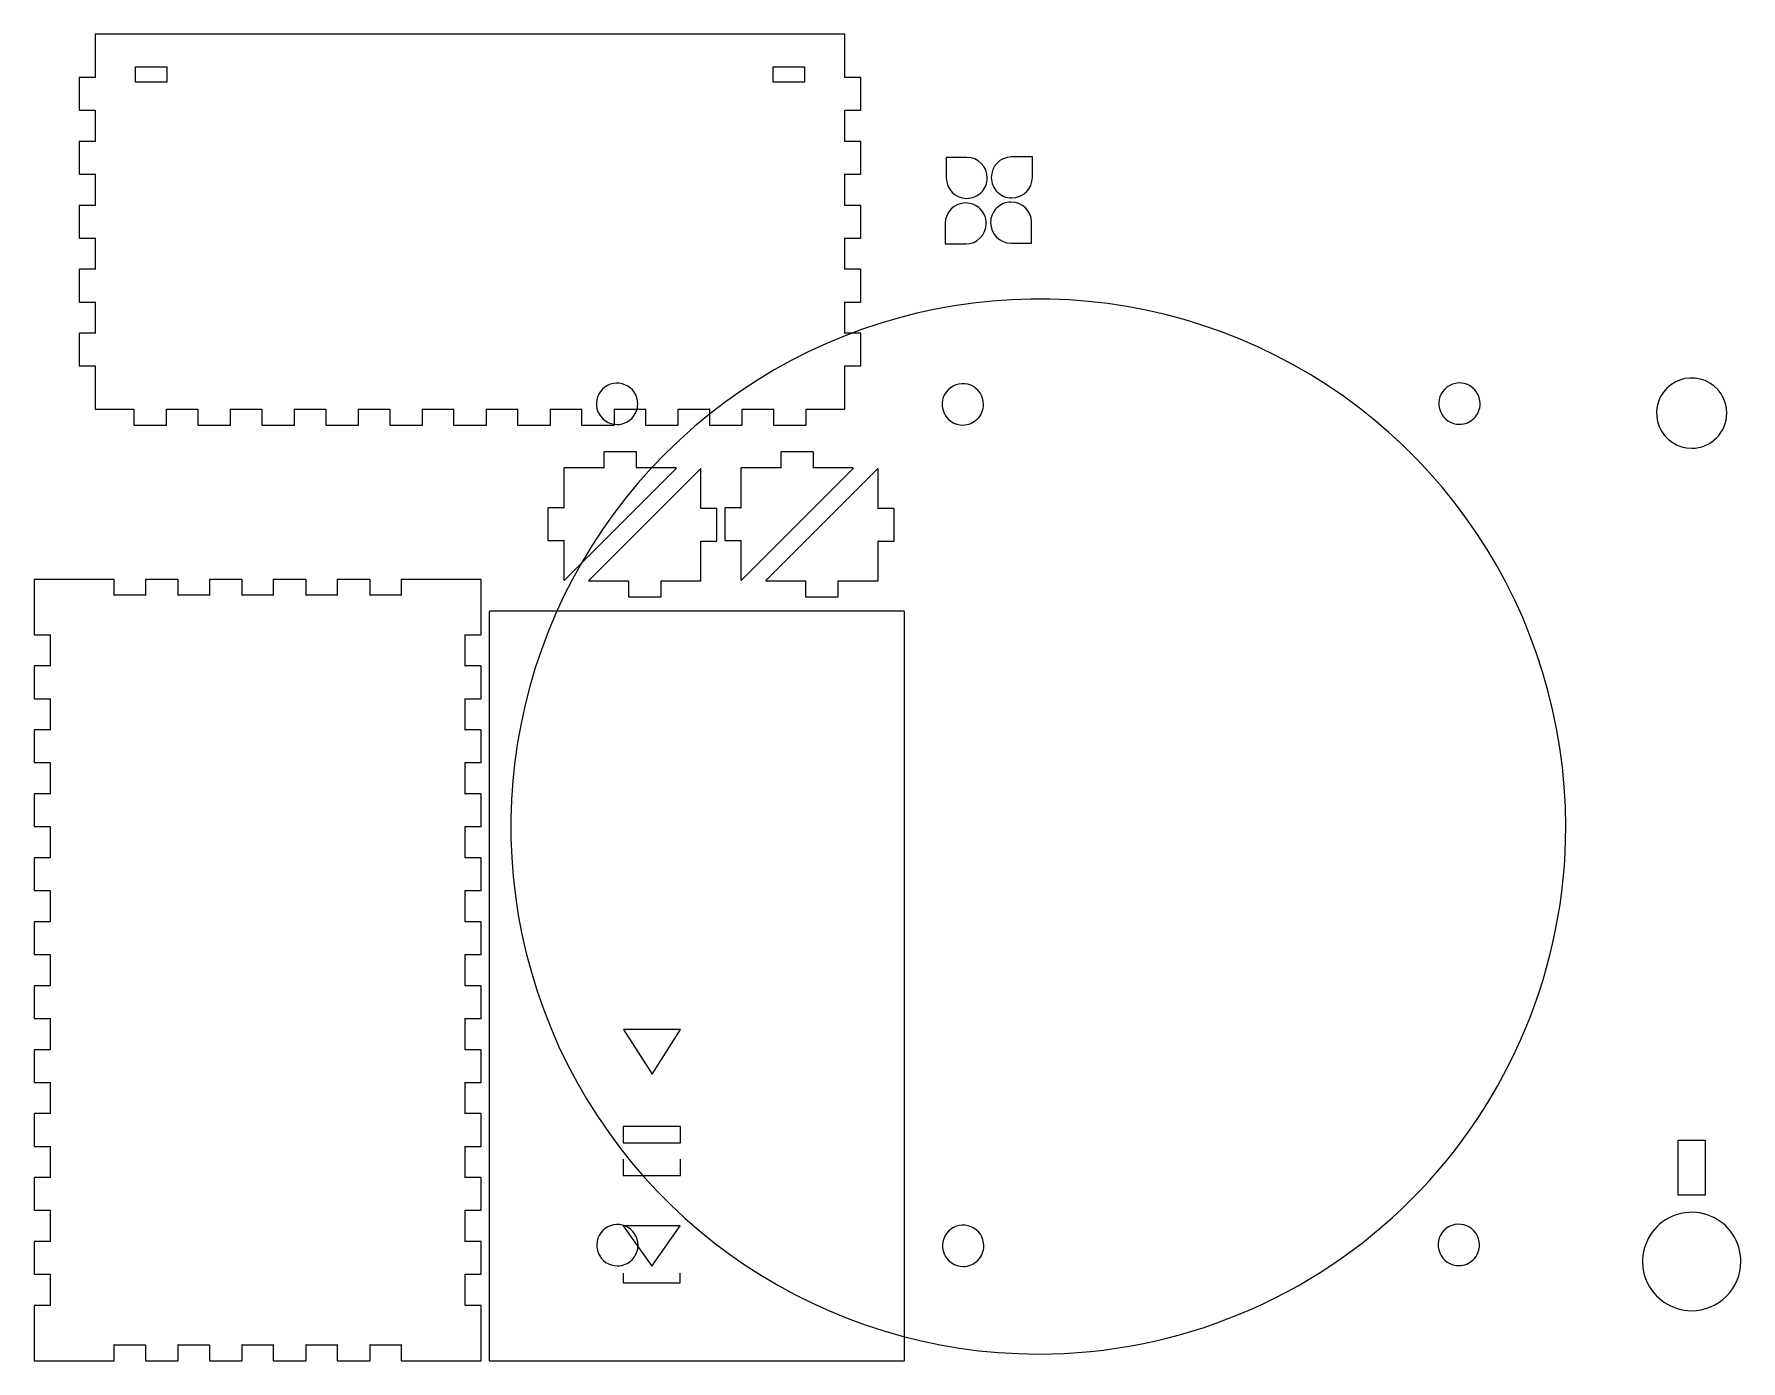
# Model space of a CAD drawing. Extents: x 2 to 1062, y -1547 to 574.
# Drawn here: x 2.1 to 460.9, y 217.5 to 574.4 of the extents above; entities that cross this region are included whole.
import ezdxf

# ---------------------------------------------------------------- set-up
doc = ezdxf.new("R2010")
doc.units = 0
doc.layers.get('0').update_dxf_attribs({"linetype": 'CONTINUOUS'})

msp = doc.modelspace()

# ---------------------------------------------------------------- linework, layer by layer
at = {"color": 1}
for points in [[(18.481012, 574.266739), (18.481012, 562.716731), (14.281009, 562.716731)], [(219.981141, 574.366739), (18.581012, 574.366739)], [(224.281144, 562.716731), (220.081141, 562.716731), (220.081141, 574.266739)], [(14.181009, 562.616731), (14.181009, 554.016726)], [(224.381144, 554.016726), (224.381144, 562.616731)], [(14.281009, 553.916726), (18.481012, 553.916726), (18.481012, 545.51672), (14.281009, 545.51672)], [(224.281144, 545.51672), (220.081141, 545.51672), (220.081141, 553.916726), (224.281144, 553.916726)], [(14.181009, 545.41672), (14.181009, 536.816715)], [(224.381144, 536.816715), (224.381144, 545.41672)], [(14.281009, 536.716714), (18.481012, 536.716714), (18.481012, 528.316709), (14.281009, 528.316709)], [(224.281144, 528.316709), (220.081141, 528.316709), (220.081141, 536.716714), (224.281144, 536.716714)], [(14.181009, 528.216709), (14.181009, 519.616704)], [(224.381144, 519.616704), (224.381144, 528.216709)], [(14.281009, 519.516703), (18.481012, 519.516703), (18.481012, 511.116698), (14.281009, 511.116698)], [(224.281144, 511.116698), (220.081141, 511.116698), (220.081141, 519.516703), (224.281144, 519.516703)], [(14.181009, 511.016698), (14.181009, 502.416692)], [(224.381144, 502.416692), (224.381144, 511.016698)], [(14.281009, 502.316692), (18.481012, 502.316692), (18.481012, 493.916687), (14.281009, 493.916687)], [(224.281144, 493.916687), (220.081141, 493.916687), (220.081141, 502.316692), (224.281144, 502.316692)], [(14.181009, 493.816687), (14.181009, 485.216681)], [(224.381144, 485.216681), (224.381144, 493.816687)], [(14.281009, 485.116681), (18.481012, 485.116681), (18.481012, 473.566674)], [(220.081141, 473.566674), (220.081141, 485.116681), (224.281144, 485.116681)], [(18.581012, 473.466674), (28.881019, 473.466674), (28.881019, 469.266671)], [(37.681024, 469.266671), (37.681024, 473.466674), (46.08103, 473.466674), (46.08103, 469.266671)], [(54.881035, 469.266671), (54.881035, 473.466674), (63.281041, 473.466674), (63.281041, 469.266671)], [(72.081046, 469.266671), (72.081046, 473.466674), (80.481052, 473.466674), (80.481052, 469.266671)], [(89.281057, 469.266671), (89.281057, 473.466674), (97.681063, 473.466674), (97.681063, 469.266671)], [(106.481068, 469.266671), (106.481068, 473.466674), (114.881074, 473.466674), (114.881074, 469.266671)], [(123.681079, 469.266671), (123.681079, 473.466674), (132.081085, 473.466674), (132.081085, 469.266671)], [(140.88109, 469.266671), (140.88109, 473.466674), (149.281096, 473.466674), (149.281096, 469.266671)], [(158.081101, 469.266671), (158.081101, 473.466674), (166.481107, 473.466674), (166.481107, 469.266671)], [(175.281113, 469.266671), (175.281113, 473.466674), (183.681118, 473.466674), (183.681118, 469.266671)], [(192.481124, 469.266671), (192.481124, 473.466674), (200.881129, 473.466674), (200.881129, 469.266671)], [(209.681135, 469.266671), (209.681135, 473.466674), (219.981141, 473.466674)], [(28.981019, 469.166671), (37.581024, 469.166671)], [(46.18103, 469.166671), (54.781035, 469.166671)], [(63.381041, 469.166671), (71.981046, 469.166671)], [(80.581052, 469.166671), (89.181057, 469.166671)], [(97.781063, 469.166671), (106.381068, 469.166671)], [(114.981074, 469.166671), (123.581079, 469.166671)], [(132.181085, 469.166671), (140.78109, 469.166671)], [(149.381096, 469.166671), (157.981101, 469.166671)], [(166.581107, 469.166671), (175.181112, 469.166671)], [(183.781118, 469.166671), (192.381123, 469.166671)], [(200.981129, 469.166671), (209.581135, 469.166671)], [(155.22653, 461.884666), (155.22653, 457.684664), (144.626523, 457.684664)], [(163.926535, 461.984667), (155.32653, 461.984667)], [(174.626542, 457.684664), (164.026535, 457.684664), (164.026535, 461.884666)], [(202.82356, 461.884666), (202.82356, 457.684664), (192.223553, 457.684664)], [(211.523566, 461.984667), (202.92356, 461.984667)], [(222.223573, 457.684664), (211.623566, 457.684664), (211.623566, 461.884666)], [(144.526523, 457.584664), (144.526523, 446.984657), (140.32652, 446.984657)], [(144.697523, 427.513644), (174.697542, 457.513664)], [(181.202546, 457.455664), (151.202527, 427.455644)], [(185.573549, 446.784657), (181.373546, 446.784657), (181.373546, 457.384664)], [(192.123553, 457.584664), (192.123553, 446.984657), (187.923551, 446.984657)], [(192.294553, 427.513644), (222.294573, 457.513664)], [(228.799577, 457.455664), (198.799558, 427.455644)], [(233.17058, 446.784657), (228.970577, 446.784657), (228.970577, 457.384664)], [(140.22652, 446.884657), (140.22652, 438.284651)], [(185.673549, 438.084651), (185.673549, 446.684657)], [(187.823551, 446.884657), (187.823551, 438.284651)], [(233.27058, 438.084651), (233.27058, 446.684657)], [(140.32652, 438.184651), (144.526523, 438.184651), (144.526523, 427.584644)], [(181.373546, 427.384644), (181.373546, 437.984651), (185.573549, 437.984651)], [(187.923551, 438.184651), (192.123553, 438.184651), (192.123553, 427.584644)], [(228.970577, 427.384644), (228.970577, 437.984651), (233.17058, 437.984651)], [(2.100001, 427.627644), (2.100001, 423.327642), (2.100001, 412.927635)], [(23.500015, 427.727645), (6.500004, 427.727645), (2.200001, 427.727645)], [(32.000021, 427.627644), (32.000021, 423.427642), (23.600015, 423.427642), (23.600015, 427.627644)], [(40.700026, 427.727645), (32.100021, 427.727645)], [(49.200032, 427.627644), (49.200032, 423.427642), (40.800026, 423.427642), (40.800026, 427.627644)], [(57.900037, 427.727645), (49.300032, 427.727645)], [(66.400043, 427.627644), (66.400043, 423.427642), (58.000037, 423.427642), (58.000037, 427.627644)], [(75.100048, 427.727645), (66.500043, 427.727645)], [(83.600054, 427.627644), (83.600054, 423.427642), (75.200048, 423.427642), (75.200048, 427.627644)], [(92.300059, 427.727645), (83.700054, 427.727645)], [(100.800065, 427.627644), (100.800065, 423.427642), (92.400059, 423.427642), (92.400059, 427.627644)], [(122.200078, 427.727645), (117.900076, 427.727645), (100.900065, 427.727645)], [(122.300078, 412.927635), (122.300078, 423.327642), (122.300078, 427.627644)], [(151.273527, 427.284644), (161.873534, 427.284644), (161.873534, 423.084642)], [(170.67354, 423.084642), (170.67354, 427.284644), (181.273546, 427.284644)], [(198.870558, 427.284644), (209.470564, 427.284644), (209.470564, 423.084642)], [(218.27057, 423.084642), (218.27057, 427.284644), (228.870577, 427.284644)], [(161.973534, 422.984641), (170.573539, 422.984641)], [(209.570565, 422.984641), (218.17057, 422.984641)], [(124.45008, 419.027639), (124.45008, 217.62751)], [(235.950151, 419.127639), (124.55008, 419.127639)], [(236.050152, 217.62751), (236.050152, 419.027639)], [(2.200001, 412.827635), (6.400004, 412.827635), (6.400004, 404.42763), (2.200001, 404.42763)], [(122.200078, 404.42763), (118.000076, 404.42763), (118.000076, 412.827635), (122.200078, 412.827635)], [(2.100001, 404.32763), (2.100001, 395.727624)], [(122.300078, 395.727624), (122.300078, 404.32763)], [(2.200001, 395.627624), (6.400004, 395.627624), (6.400004, 387.227619), (2.200001, 387.227619)], [(122.200078, 387.227619), (118.000076, 387.227619), (118.000076, 395.627624), (122.200078, 395.627624)], [(2.100001, 387.127618), (2.100001, 378.527613)], [(122.300078, 378.527613), (122.300078, 387.127618)], [(2.200001, 378.427613), (6.400004, 378.427613), (6.400004, 370.027607), (2.200001, 370.027607)], [(122.200078, 370.027607), (118.000076, 370.027607), (118.000076, 378.427613), (122.200078, 378.427613)], [(2.100001, 369.927607), (2.100001, 361.327602)], [(122.300078, 361.327602), (122.300078, 369.927607)], [(2.200001, 361.227602), (6.400004, 361.227602), (6.400004, 352.827596), (2.200001, 352.827596)], [(122.200078, 352.827596), (118.000076, 352.827596), (118.000076, 361.227602), (122.200078, 361.227602)], [(2.100001, 352.727596), (2.100001, 344.127591)], [(122.300078, 344.127591), (122.300078, 352.727596)], [(2.200001, 344.027591), (6.400004, 344.027591), (6.400004, 335.627585), (2.200001, 335.627585)], [(122.200078, 335.627585), (118.000076, 335.627585), (118.000076, 344.027591), (122.200078, 344.027591)], [(2.100001, 335.527585), (2.100001, 326.92758)], [(122.300078, 326.92758), (122.300078, 335.527585)], [(2.200001, 326.82758), (6.400004, 326.82758), (6.400004, 318.427574), (2.200001, 318.427574)], [(122.200078, 318.427574), (118.000076, 318.427574), (118.000076, 326.82758), (122.200078, 326.82758)], [(2.100001, 318.327574), (2.100001, 309.727569)], [(122.300078, 309.727569), (122.300078, 318.327574)], [(2.200001, 309.627569), (6.400004, 309.627569), (6.400004, 301.227563), (2.200001, 301.227563)], [(122.200078, 301.227563), (118.000076, 301.227563), (118.000076, 309.627569), (122.200078, 309.627569)], [(2.100001, 301.127563), (2.100001, 292.527558)], [(122.300078, 292.527558), (122.300078, 301.127563)], [(2.200001, 292.427558), (6.400004, 292.427558), (6.400004, 284.027552), (2.200001, 284.027552)], [(122.200078, 284.027552), (118.000076, 284.027552), (118.000076, 292.427558), (122.200078, 292.427558)], [(2.100001, 283.927552), (2.100001, 275.327547)], [(122.300078, 275.327547), (122.300078, 283.927552)], [(2.200001, 275.227547), (6.400004, 275.227547), (6.400004, 266.827541), (2.200001, 266.827541)], [(122.200078, 266.827541), (118.000076, 266.827541), (118.000076, 275.227547), (122.200078, 275.227547)], [(2.100001, 266.727541), (2.100001, 258.127536)], [(122.300078, 258.127536), (122.300078, 266.727541)], [(2.200001, 258.027536), (6.400004, 258.027536), (6.400004, 249.62753), (2.200001, 249.62753)], [(122.200078, 249.62753), (118.000076, 249.62753), (118.000076, 258.027536), (122.200078, 258.027536)], [(2.100001, 249.52753), (2.100001, 240.927525)], [(122.300078, 240.927525), (122.300078, 249.52753)], [(2.200001, 240.827525), (6.400004, 240.827525), (6.400004, 232.427519), (2.200001, 232.427519)], [(122.200078, 232.427519), (118.000076, 232.427519), (118.000076, 240.827525), (122.200078, 240.827525)], [(2.100001, 232.327519), (2.100001, 221.927512), (2.100001, 217.62751)], [(122.300078, 217.62751), (122.300078, 221.927512), (122.300078, 232.327519)], [(23.600015, 217.62751), (23.600015, 221.827512), (32.000021, 221.827512), (32.000021, 217.62751)], [(40.800026, 217.62751), (40.800026, 221.827512), (49.200032, 221.827512), (49.200032, 217.62751)], [(58.000037, 217.62751), (58.000037, 221.827512), (66.400043, 221.827512), (66.400043, 217.62751)], [(75.200048, 217.62751), (75.200048, 221.827512), (83.600054, 221.827512), (83.600054, 217.62751)], [(92.400059, 217.62751), (92.400059, 221.827512), (100.800065, 221.827512), (100.800065, 217.62751)], [(2.200001, 217.52751), (6.500004, 217.52751)], [(6.500004, 217.52751), (23.500015, 217.52751)], [(32.100021, 217.52751), (40.700026, 217.52751)], [(49.300032, 217.52751), (57.900037, 217.52751)], [(66.500043, 217.52751), (75.100048, 217.52751)], [(83.700054, 217.52751), (92.300059, 217.52751)], [(100.900065, 217.52751), (117.900076, 217.52751), (122.200078, 217.52751)], [(124.55008, 217.52751), (235.950151, 217.52751)]]:
    msp.add_lwpolyline(points, dxfattribs=at)
for points in [[(33.581022, 561.46645), (29.381019, 561.46645), (29.381019, 565.566453), (37.781024, 565.566453), (37.781024, 561.46645)], [(204.981132, 565.566453), (209.181134, 565.566453), (209.181134, 561.46645), (200.781129, 561.46645), (200.781129, 565.566453)], [(164.367467, 474.945861)], [(257.316826, 474.79419)], [(390.828868, 474.987047)], [(457.147303, 472.432063)], [(174.626542, 457.684664)], [(222.223573, 457.684664)], [(151.273527, 427.284644)], [(198.870558, 427.284644)], [(413.861857, 361.236885)], [(444.079574, 276.868233), (451.328765, 276.868233), (451.328765, 262.058563), (444.079574, 262.058563)], [(164.46121, 248.633203)], [(257.41057, 248.481532)], [(390.657618, 248.718239)], [(460.924914, 244.260788)]]:
    msp.add_lwpolyline(points, close=True, dxfattribs=at)
at = {"color": 5}
for points in [[(247.312488, 541.221649), (247.312051, 535.7048)], [(252.829362, 541.222118), (247.312488, 541.221649)], [(270.454295, 535.837427), (270.453848, 541.344182), (264.958598, 541.34374)], [(264.93721, 530.320214), (264.93721, 530.32034)], [(247.027044, 523.444579), (247.027754, 517.927736)], [(259.230085, 523.680732), (259.230458, 523.680732)], [(264.747779, 518.163645), (270.254529, 518.164114), (270.254092, 523.659369)], [(247.027754, 517.927736), (252.544365, 517.92726)]]:
    msp.add_lwpolyline(points, dxfattribs=at)
at = {"color": 7}
for points in [[(175.896903, 306.653787), (160.551053, 306.653787), (168.223988, 294.596359)], [(160.488753, 280.57344), (160.488753, 276.171057), (175.896903, 276.171057), (175.896903, 280.57344)], [(160.483593, 253.836313), (168.124108, 243.012256), (175.764603, 253.836313)]]:
    msp.add_lwpolyline(points, close=True, dxfattribs=at)
for points in [[(160.488753, 271.768754), (160.488753, 267.366432), (175.896903, 267.366432), (175.896903, 271.768754)], [(160.483593, 241.102165), (160.483593, 238.555303), (175.764603, 238.555303), (175.764603, 241.102165)]]:
    msp.add_lwpolyline(points, dxfattribs=at)
at = {"color": 1}
for points in [[(18.581012, 574.366739), (18.526012, 574.366739), (18.481012, 574.321739), (18.481012, 574.266739)], [(220.081141, 574.266739), (220.081141, 574.321739), (220.036141, 574.366739), (219.981141, 574.366739)], [(29.381019, 565.566453), (29.381019, 565.666453), (29.281019, 565.566453), (29.381019, 565.566453)], [(37.781024, 565.566453), (37.881024, 565.566453), (37.781024, 565.666453), (37.781024, 565.566453)], [(200.781129, 565.566453), (200.781129, 565.666453), (200.681129, 565.566453), (200.781129, 565.566453)], [(209.181134, 565.566453), (209.281134, 565.566453), (209.181134, 565.666453), (209.181134, 565.566453)], [(14.281009, 562.716731), (14.226009, 562.716731), (14.181009, 562.671731), (14.181009, 562.616731)], [(18.481012, 562.716731), (18.481012, 562.616731), (18.581012, 562.716731), (18.481012, 562.716731)], [(29.381019, 561.46645), (29.281019, 561.46645), (29.381019, 561.36645), (29.381019, 561.46645)], [(37.781024, 561.46645), (37.781024, 561.36645), (37.881024, 561.46645), (37.781024, 561.46645)], [(200.781129, 561.46645), (200.681129, 561.46645), (200.781129, 561.36645), (200.781129, 561.46645)], [(209.181134, 561.46645), (209.181134, 561.36645), (209.281134, 561.46645), (209.181134, 561.46645)], [(220.081141, 562.716731), (219.981141, 562.716731), (220.081141, 562.616731), (220.081141, 562.716731)], [(224.381144, 562.616731), (224.381144, 562.671731), (224.336144, 562.716731), (224.281144, 562.716731)], [(14.181009, 554.016726), (14.181009, 553.961726), (14.226009, 553.916726), (14.281009, 553.916726)], [(18.481012, 553.916726), (18.581012, 553.916726), (18.481012, 554.016726), (18.481012, 553.916726)], [(220.081141, 553.916726), (220.081141, 554.016726), (219.981141, 553.916726), (220.081141, 553.916726)], [(224.281144, 553.916726), (224.336144, 553.916726), (224.381144, 553.961726), (224.381144, 554.016726)], [(14.281009, 545.51672), (14.226009, 545.51672), (14.181009, 545.47172), (14.181009, 545.41672)], [(18.481012, 545.51672), (18.481012, 545.41672), (18.581012, 545.51672), (18.481012, 545.51672)], [(220.081141, 545.51672), (219.981141, 545.51672), (220.081141, 545.41672), (220.081141, 545.51672)], [(224.381144, 545.41672), (224.381144, 545.47172), (224.336144, 545.51672), (224.281144, 545.51672)], [(14.181009, 536.816715), (14.181009, 536.761715), (14.226009, 536.716714), (14.281009, 536.716714)], [(18.481012, 536.716714), (18.581012, 536.716714), (18.481012, 536.816715), (18.481012, 536.716714)], [(220.081141, 536.716714), (220.081141, 536.816715), (219.981141, 536.716714), (220.081141, 536.716714)], [(224.281144, 536.716714), (224.336144, 536.716714), (224.381144, 536.761715), (224.381144, 536.816715)], [(14.281009, 528.316709), (14.226009, 528.316709), (14.181009, 528.271709), (14.181009, 528.216709)], [(18.481012, 528.316709), (18.481012, 528.216709), (18.581012, 528.316709), (18.481012, 528.316709)], [(220.081141, 528.316709), (219.981141, 528.316709), (220.081141, 528.216709), (220.081141, 528.316709)], [(224.381144, 528.216709), (224.381144, 528.271709), (224.336144, 528.316709), (224.281144, 528.316709)], [(14.181009, 519.616704), (14.181009, 519.561703), (14.226009, 519.516703), (14.281009, 519.516703)], [(18.481012, 519.516703), (18.581012, 519.516703), (18.481012, 519.616704), (18.481012, 519.516703)], [(220.081141, 519.516703), (220.081141, 519.616704), (219.981141, 519.516703), (220.081141, 519.516703)], [(224.281144, 519.516703), (224.336144, 519.516703), (224.381144, 519.561703), (224.381144, 519.616704)], [(326.326479, 492.305002), (273.339518, 514.263335), (212.348887, 502.125787), (171.794423, 461.552079)], [(14.281009, 511.116698), (14.226009, 511.116698), (14.181009, 511.071698), (14.181009, 511.016698)], [(18.481012, 511.116698), (18.481012, 511.016698), (18.581012, 511.116698), (18.481012, 511.116698)], [(220.081141, 511.116698), (219.981141, 511.116698), (220.081141, 511.016698), (220.081141, 511.116698)], [(224.381144, 511.016698), (224.381144, 511.071698), (224.336144, 511.116698), (224.281144, 511.116698)], [(14.181009, 502.416692), (14.181009, 502.361692), (14.226009, 502.316692), (14.281009, 502.316692)], [(18.481012, 502.316692), (18.581012, 502.316692), (18.481012, 502.416692), (18.481012, 502.316692)], [(220.081141, 502.316692), (220.081141, 502.416692), (219.981141, 502.316692), (220.081141, 502.316692)], [(224.281144, 502.316692), (224.336144, 502.316692), (224.381144, 502.361692), (224.381144, 502.416692)], [(14.281009, 493.916687), (14.226009, 493.916687), (14.181009, 493.871687), (14.181009, 493.816687)], [(18.481012, 493.916687), (18.481012, 493.816687), (18.581012, 493.916687), (18.481012, 493.916687)], [(220.081141, 493.916687), (219.981141, 493.916687), (220.081141, 493.816687), (220.081141, 493.916687)], [(224.381144, 493.816687), (224.381144, 493.871687), (224.336144, 493.916687), (224.281144, 493.916687)], [(413.861857, 361.236885), (413.861857, 418.616774), (379.31344, 470.346669), (326.326479, 492.305002)], [(14.181009, 485.216681), (14.181009, 485.161681), (14.226009, 485.116681), (14.281009, 485.116681)], [(18.481012, 485.116681), (18.581012, 485.116681), (18.481012, 485.216681), (18.481012, 485.116681)], [(220.081141, 485.116681), (220.081141, 485.216681), (219.981141, 485.116681), (220.081141, 485.116681)], [(224.281144, 485.116681), (224.336144, 485.116681), (224.381144, 485.161681), (224.381144, 485.216681)], [(451.317347, 481.161639), (447.788355, 482.624138), (443.72631, 481.815737), (441.025337, 479.113392)], [(154.879138, 478.876055), (153.289523, 477.28644), (152.813993, 474.895788), (153.674286, 472.818855)], [(160.936339, 480.080907), (158.859406, 480.941201), (156.468754, 480.465671), (154.879138, 478.876055)], [(164.367467, 474.945861), (164.367467, 477.193917), (163.013271, 479.220614), (160.936339, 480.080907)], [(247.828498, 478.724384), (246.238883, 477.134769), (245.763352, 474.744117), (246.623646, 472.667184)], [(253.885698, 479.929236), (251.808766, 480.78953), (249.418113, 480.314), (247.828498, 478.724384)], [(257.316826, 474.79419), (257.316826, 477.042245), (255.962631, 479.068943), (253.885698, 479.929236)], [(381.34054, 478.917241), (379.750925, 477.327626), (379.275394, 474.936973), (380.135688, 472.860041)], [(387.39774, 480.122093), (385.320808, 480.982387), (382.930155, 480.506856), (381.34054, 478.917241)], [(390.828868, 474.987047), (390.828868, 477.235102), (389.474672, 479.261799), (387.39774, 480.122093)], [(441.025337, 479.113392), (438.324363, 476.411047), (437.516372, 472.346939), (438.978128, 468.816155)], [(457.147303, 472.432063), (457.147303, 476.253756), (454.846339, 479.699141), (451.317347, 481.161639)], [(18.481012, 473.566674), (18.481012, 473.511674), (18.526012, 473.466674), (18.581012, 473.466674)], [(28.881019, 473.466674), (28.981019, 473.466674), (28.881019, 473.566674), (28.881019, 473.466674)], [(37.681024, 473.466674), (37.681024, 473.566674), (37.581024, 473.466674), (37.681024, 473.466674)], [(46.08103, 473.466674), (46.18103, 473.466674), (46.08103, 473.566674), (46.08103, 473.466674)], [(54.881035, 473.466674), (54.881035, 473.566674), (54.781035, 473.466674), (54.881035, 473.466674)], [(63.281041, 473.466674), (63.381041, 473.466674), (63.281041, 473.566674), (63.281041, 473.466674)], [(72.081046, 473.466674), (72.081046, 473.566674), (71.981046, 473.466674), (72.081046, 473.466674)], [(80.481052, 473.466674), (80.581052, 473.466674), (80.481052, 473.566674), (80.481052, 473.466674)], [(89.281057, 473.466674), (89.281057, 473.566674), (89.181057, 473.466674), (89.281057, 473.466674)], [(97.681063, 473.466674), (97.781063, 473.466674), (97.681063, 473.566674), (97.681063, 473.466674)], [(106.481068, 473.466674), (106.481068, 473.566674), (106.381068, 473.466674), (106.481068, 473.466674)], [(114.881074, 473.466674), (114.981074, 473.466674), (114.881074, 473.566674), (114.881074, 473.466674)], [(123.681079, 473.466674), (123.681079, 473.566674), (123.581079, 473.466674), (123.681079, 473.466674)], [(132.081085, 473.466674), (132.181085, 473.466674), (132.081085, 473.566674), (132.081085, 473.466674)], [(140.88109, 473.466674), (140.88109, 473.566674), (140.78109, 473.466674), (140.88109, 473.466674)], [(149.281096, 473.466674), (149.381096, 473.466674), (149.281096, 473.566674), (149.281096, 473.466674)], [(153.674286, 472.818855), (154.53458, 470.741923), (156.561277, 469.387727), (158.809333, 469.387727)], [(158.081101, 473.466674), (158.081101, 473.566674), (157.981101, 473.466674), (158.081101, 473.466674)], [(162.739527, 471.015667), (163.781879, 472.058019), (164.367467, 473.471752), (164.367467, 474.945861)], [(166.481107, 473.466674), (166.581107, 473.466674), (166.481107, 473.566674), (166.481107, 473.466674)], [(175.281113, 473.466674), (175.281113, 473.566674), (175.181112, 473.466674), (175.281113, 473.466674)], [(183.681118, 473.466674), (183.781118, 473.466674), (183.681118, 473.566674), (183.681118, 473.466674)], [(192.481124, 473.466674), (192.481124, 473.566674), (192.381123, 473.466674), (192.481124, 473.466674)], [(200.881129, 473.466674), (200.981129, 473.466674), (200.881129, 473.566674), (200.881129, 473.466674)], [(209.681135, 473.466674), (209.681135, 473.566674), (209.581135, 473.466674), (209.681135, 473.466674)], [(219.981141, 473.466674), (220.036141, 473.466674), (220.081141, 473.511674), (220.081141, 473.566674)], [(246.623646, 472.667184), (247.48394, 470.590252), (249.510637, 469.236056), (251.758692, 469.236056)], [(255.688887, 470.863996), (256.731239, 471.906348), (257.316826, 473.320081), (257.316826, 474.79419)], [(380.135688, 472.860041), (380.995981, 470.783108), (383.022679, 469.428913), (385.270734, 469.428913)], [(389.200928, 471.056852), (390.243281, 472.099205), (390.828868, 473.512938), (390.828868, 474.987047)], [(28.881019, 469.266671), (28.881019, 469.211671), (28.926019, 469.166671), (28.981019, 469.166671)], [(37.581024, 469.166671), (37.636024, 469.166671), (37.681024, 469.211671), (37.681024, 469.266671)], [(46.08103, 469.266671), (46.08103, 469.211671), (46.12603, 469.166671), (46.18103, 469.166671)], [(54.781035, 469.166671), (54.836035, 469.166671), (54.881035, 469.211671), (54.881035, 469.266671)], [(63.281041, 469.266671), (63.281041, 469.211671), (63.326041, 469.166671), (63.381041, 469.166671)], [(71.981046, 469.166671), (72.036046, 469.166671), (72.081046, 469.211671), (72.081046, 469.266671)], [(80.481052, 469.266671), (80.481052, 469.211671), (80.526052, 469.166671), (80.581052, 469.166671)], [(89.181057, 469.166671), (89.236057, 469.166671), (89.281057, 469.211671), (89.281057, 469.266671)], [(97.681063, 469.266671), (97.681063, 469.211671), (97.726063, 469.166671), (97.781063, 469.166671)], [(106.381068, 469.166671), (106.436068, 469.166671), (106.481068, 469.211671), (106.481068, 469.266671)], [(114.881074, 469.266671), (114.881074, 469.211671), (114.926074, 469.166671), (114.981074, 469.166671)], [(123.581079, 469.166671), (123.636079, 469.166671), (123.681079, 469.211671), (123.681079, 469.266671)], [(132.081085, 469.266671), (132.081085, 469.211671), (132.126085, 469.166671), (132.181085, 469.166671)], [(140.78109, 469.166671), (140.83609, 469.166671), (140.88109, 469.211671), (140.88109, 469.266671)], [(149.281096, 469.266671), (149.281096, 469.211671), (149.326096, 469.166671), (149.381096, 469.166671)], [(157.981101, 469.166671), (158.036101, 469.166671), (158.081101, 469.211671), (158.081101, 469.266671)], [(158.809333, 469.387727), (160.283442, 469.387727), (161.697175, 469.973314), (162.739527, 471.015667)], [(166.481107, 469.266671), (166.481107, 469.211671), (166.526107, 469.166671), (166.581107, 469.166671)], [(175.181112, 469.166671), (175.236112, 469.166671), (175.281113, 469.211671), (175.281113, 469.266671)], [(183.681118, 469.266671), (183.681118, 469.211671), (183.726118, 469.166671), (183.781118, 469.166671)], [(192.381123, 469.166671), (192.436124, 469.166671), (192.481124, 469.211671), (192.481124, 469.266671)], [(200.881129, 469.266671), (200.881129, 469.211671), (200.926129, 469.166671), (200.981129, 469.166671)], [(209.581135, 469.166671), (209.636135, 469.166671), (209.681135, 469.211671), (209.681135, 469.266671)], [(251.758692, 469.236056), (253.232801, 469.236056), (254.646534, 469.821643), (255.688887, 470.863996)], [(385.270734, 469.428913), (386.744843, 469.428913), (388.158576, 470.0145), (389.200928, 471.056852)], [(438.978128, 468.816155), (440.439885, 465.285371), (443.88352, 462.983239), (447.703274, 462.983239)], [(454.381211, 465.750735), (456.15231, 467.522734), (457.147303, 469.926079), (457.147303, 472.432063)], [(447.703274, 462.983239), (450.207986, 462.983239), (452.610112, 463.978737), (454.381211, 465.750735)], [(171.794423, 461.552079), (131.239958, 420.97837), (119.108168, 359.958798), (141.056086, 306.946694)], [(155.32653, 461.984667), (155.27153, 461.984667), (155.22653, 461.939666), (155.22653, 461.884666)], [(164.026535, 461.884666), (164.026535, 461.939666), (163.981535, 461.984667), (163.926535, 461.984667)], [(202.92356, 461.984667), (202.86856, 461.984667), (202.82356, 461.939666), (202.82356, 461.884666)], [(211.623566, 461.884666), (211.623566, 461.939666), (211.578566, 461.984667), (211.523566, 461.984667)], [(144.626523, 457.684664), (144.571523, 457.684664), (144.526523, 457.639664), (144.526523, 457.584664)], [(155.22653, 457.684664), (155.22653, 457.584664), (155.32653, 457.684664), (155.22653, 457.684664)], [(164.026535, 457.684664), (163.926535, 457.684664), (164.026535, 457.584664), (164.026535, 457.684664)], [(174.726542, 457.584664), (174.726542, 457.639664), (174.681542, 457.684664), (174.626542, 457.684664)], [(174.697542, 457.513664), (174.715542, 457.532664), (174.726542, 457.557664), (174.726542, 457.584664)], [(181.273546, 457.484664), (181.246546, 457.484664), (181.221546, 457.473664), (181.202546, 457.455664)], [(181.373546, 457.384664), (181.373546, 457.439664), (181.328546, 457.484664), (181.273546, 457.484664)], [(192.223553, 457.684664), (192.168553, 457.684664), (192.123553, 457.639664), (192.123553, 457.584664)], [(202.82356, 457.684664), (202.82356, 457.584664), (202.92356, 457.684664), (202.82356, 457.684664)], [(211.623566, 457.684664), (211.523566, 457.684664), (211.623566, 457.584664), (211.623566, 457.684664)], [(222.323573, 457.584664), (222.323573, 457.639664), (222.278573, 457.684664), (222.223573, 457.684664)], [(222.294573, 457.513664), (222.312573, 457.532664), (222.323573, 457.557664), (222.323573, 457.584664)], [(228.870577, 457.484664), (228.843577, 457.484664), (228.818577, 457.473664), (228.799577, 457.455664)], [(228.970577, 457.384664), (228.970577, 457.439664), (228.925577, 457.484664), (228.870577, 457.484664)], [(140.32652, 446.984657), (140.27152, 446.984657), (140.22652, 446.939657), (140.22652, 446.884657)], [(144.526523, 446.984657), (144.526523, 446.884657), (144.626523, 446.984657), (144.526523, 446.984657)], [(181.373546, 446.784657), (181.273546, 446.784657), (181.373546, 446.684657), (181.373546, 446.784657)], [(185.673549, 446.684657), (185.673549, 446.739657), (185.628549, 446.784657), (185.573549, 446.784657)], [(187.923551, 446.984657), (187.868551, 446.984657), (187.823551, 446.939657), (187.823551, 446.884657)], [(192.123553, 446.984657), (192.123553, 446.884657), (192.223553, 446.984657), (192.123553, 446.984657)], [(228.970577, 446.784657), (228.870577, 446.784657), (228.970577, 446.684657), (228.970577, 446.784657)], [(233.27058, 446.684657), (233.27058, 446.739657), (233.22558, 446.784657), (233.17058, 446.784657)], [(140.22652, 438.284651), (140.22652, 438.229651), (140.27152, 438.184651), (140.32652, 438.184651)], [(144.526523, 438.184651), (144.626523, 438.184651), (144.526523, 438.284651), (144.526523, 438.184651)], [(181.373546, 437.984651), (181.373546, 438.084651), (181.273546, 437.984651), (181.373546, 437.984651)], [(185.573549, 437.984651), (185.628549, 437.984651), (185.673549, 438.029651), (185.673549, 438.084651)], [(187.823551, 438.284651), (187.823551, 438.229651), (187.868551, 438.184651), (187.923551, 438.184651)], [(192.123553, 438.184651), (192.223553, 438.184651), (192.123553, 438.284651), (192.123553, 438.184651)], [(228.970577, 437.984651), (228.970577, 438.084651), (228.870577, 437.984651), (228.970577, 437.984651)], [(233.17058, 437.984651), (233.22558, 437.984651), (233.27058, 438.029651), (233.27058, 438.084651)], [(2.200001, 427.727645), (2.145001, 427.727645), (2.100001, 427.682645), (2.100001, 427.627644)], [(23.600015, 427.627644), (23.600015, 427.682645), (23.555015, 427.727645), (23.500015, 427.727645)], [(32.100021, 427.727645), (32.045021, 427.727645), (32.000021, 427.682645), (32.000021, 427.627644)], [(40.800026, 427.627644), (40.800026, 427.682645), (40.755026, 427.727645), (40.700026, 427.727645)], [(49.300032, 427.727645), (49.245032, 427.727645), (49.200032, 427.682645), (49.200032, 427.627644)], [(58.000037, 427.627644), (58.000037, 427.682645), (57.955037, 427.727645), (57.900037, 427.727645)], [(66.500043, 427.727645), (66.445043, 427.727645), (66.400043, 427.682645), (66.400043, 427.627644)], [(75.200048, 427.627644), (75.200048, 427.682645), (75.155048, 427.727645), (75.100048, 427.727645)], [(83.700054, 427.727645), (83.645054, 427.727645), (83.600054, 427.682645), (83.600054, 427.627644)], [(92.400059, 427.627644), (92.400059, 427.682645), (92.355059, 427.727645), (92.300059, 427.727645)], [(100.900065, 427.727645), (100.845065, 427.727645), (100.800065, 427.682645), (100.800065, 427.627644)], [(122.300078, 427.627644), (122.300078, 427.682645), (122.255078, 427.727645), (122.200078, 427.727645)], [(144.526523, 427.584644), (144.526523, 427.529644), (144.571523, 427.484644), (144.626523, 427.484644)], [(144.626523, 427.484644), (144.653523, 427.484644), (144.678523, 427.495644), (144.697523, 427.513644)], [(151.202527, 427.455644), (151.183527, 427.436644), (151.173527, 427.411644), (151.173527, 427.384644)], [(151.173527, 427.384644), (151.173527, 427.329644), (151.218527, 427.284644), (151.273527, 427.284644)], [(161.873534, 427.284644), (161.973534, 427.284644), (161.873534, 427.384644), (161.873534, 427.284644)], [(170.67354, 427.284644), (170.67354, 427.384644), (170.573539, 427.284644), (170.67354, 427.284644)], [(181.273546, 427.284644), (181.328546, 427.284644), (181.373546, 427.329644), (181.373546, 427.384644)], [(192.123553, 427.584644), (192.123553, 427.529644), (192.168553, 427.484644), (192.223553, 427.484644)], [(192.223553, 427.484644), (192.249553, 427.484644), (192.275553, 427.495644), (192.294553, 427.513644)], [(198.799558, 427.455644), (198.780558, 427.436644), (198.770558, 427.411644), (198.770558, 427.384644)], [(198.770558, 427.384644), (198.770558, 427.329644), (198.814558, 427.284644), (198.870558, 427.284644)], [(209.470564, 427.284644), (209.570565, 427.284644), (209.470564, 427.384644), (209.470564, 427.284644)], [(218.27057, 427.284644), (218.27057, 427.384644), (218.17057, 427.284644), (218.27057, 427.284644)], [(228.870577, 427.284644), (228.925577, 427.284644), (228.970577, 427.329644), (228.970577, 427.384644)], [(23.600015, 423.427642), (23.500015, 423.427642), (23.600015, 423.327642), (23.600015, 423.427642)], [(32.000021, 423.427642), (32.000021, 423.327642), (32.100021, 423.427642), (32.000021, 423.427642)], [(40.800026, 423.427642), (40.700026, 423.427642), (40.800026, 423.327642), (40.800026, 423.427642)], [(49.200032, 423.427642), (49.200032, 423.327642), (49.300032, 423.427642), (49.200032, 423.427642)], [(58.000037, 423.427642), (57.900037, 423.427642), (58.000037, 423.327642), (58.000037, 423.427642)], [(66.400043, 423.427642), (66.400043, 423.327642), (66.500043, 423.427642), (66.400043, 423.427642)], [(75.200048, 423.427642), (75.100048, 423.427642), (75.200048, 423.327642), (75.200048, 423.427642)], [(83.600054, 423.427642), (83.600054, 423.327642), (83.700054, 423.427642), (83.600054, 423.427642)], [(92.400059, 423.427642), (92.300059, 423.427642), (92.400059, 423.327642), (92.400059, 423.427642)], [(100.800065, 423.427642), (100.800065, 423.327642), (100.900065, 423.427642), (100.800065, 423.427642)], [(161.873534, 423.084642), (161.873534, 423.029642), (161.918534, 422.984641), (161.973534, 422.984641)], [(170.573539, 422.984641), (170.62854, 422.984641), (170.67354, 423.029642), (170.67354, 423.084642)], [(209.470564, 423.084642), (209.470564, 423.029642), (209.514564, 422.984641), (209.570565, 422.984641)], [(218.17057, 422.984641), (218.22557, 422.984641), (218.27057, 423.029642), (218.27057, 423.084642)], [(124.55008, 419.127639), (124.49508, 419.127639), (124.45008, 419.082639), (124.45008, 419.027639)], [(236.050152, 419.027639), (236.050152, 419.082639), (236.005151, 419.127639), (235.950151, 419.127639)], [(2.100001, 412.927635), (2.100001, 412.872635), (2.145001, 412.827635), (2.200001, 412.827635)], [(6.400004, 412.827635), (6.500004, 412.827635), (6.400004, 412.927635), (6.400004, 412.827635)], [(118.000076, 412.827635), (118.000076, 412.927635), (117.900076, 412.827635), (118.000076, 412.827635)], [(122.200078, 412.827635), (122.255078, 412.827635), (122.300078, 412.872635), (122.300078, 412.927635)], [(2.200001, 404.42763), (2.145001, 404.42763), (2.100001, 404.38263), (2.100001, 404.32763)], [(6.400004, 404.42763), (6.400004, 404.32763), (6.500004, 404.42763), (6.400004, 404.42763)], [(118.000076, 404.42763), (117.900076, 404.42763), (118.000076, 404.32763), (118.000076, 404.42763)], [(122.300078, 404.32763), (122.300078, 404.38263), (122.255078, 404.42763), (122.200078, 404.42763)], [(2.100001, 395.727624), (2.100001, 395.672624), (2.145001, 395.627624), (2.200001, 395.627624)], [(6.400004, 395.627624), (6.500004, 395.627624), (6.400004, 395.727624), (6.400004, 395.627624)], [(118.000076, 395.627624), (118.000076, 395.727624), (117.900076, 395.627624), (118.000076, 395.627624)], [(122.200078, 395.627624), (122.255078, 395.627624), (122.300078, 395.672624), (122.300078, 395.727624)], [(2.200001, 387.227619), (2.145001, 387.227619), (2.100001, 387.182619), (2.100001, 387.127618)], [(6.400004, 387.227619), (6.400004, 387.127618), (6.500004, 387.227619), (6.400004, 387.227619)], [(118.000076, 387.227619), (117.900076, 387.227619), (118.000076, 387.127618), (118.000076, 387.227619)], [(122.300078, 387.127618), (122.300078, 387.182619), (122.255078, 387.227619), (122.200078, 387.227619)], [(2.100001, 378.527613), (2.100001, 378.472613), (2.145001, 378.427613), (2.200001, 378.427613)], [(6.400004, 378.427613), (6.500004, 378.427613), (6.400004, 378.527613), (6.400004, 378.427613)], [(118.000076, 378.427613), (118.000076, 378.527613), (117.900076, 378.427613), (118.000076, 378.427613)], [(122.200078, 378.427613), (122.255078, 378.427613), (122.300078, 378.472613), (122.300078, 378.527613)], [(2.200001, 370.027607), (2.145001, 370.027607), (2.100001, 369.982607), (2.100001, 369.927607)], [(6.400004, 370.027607), (6.400004, 369.927607), (6.500004, 370.027607), (6.400004, 370.027607)], [(118.000076, 370.027607), (117.900076, 370.027607), (118.000076, 369.927607), (118.000076, 370.027607)], [(122.300078, 369.927607), (122.300078, 369.982607), (122.255078, 370.027607), (122.200078, 370.027607)], [(2.100001, 361.327602), (2.100001, 361.272602), (2.145001, 361.227602), (2.200001, 361.227602)], [(6.400004, 361.227602), (6.500004, 361.227602), (6.400004, 361.327602), (6.400004, 361.227602)], [(118.000076, 361.227602), (118.000076, 361.327602), (117.900076, 361.227602), (118.000076, 361.227602)], [(122.200078, 361.227602), (122.255078, 361.227602), (122.300078, 361.272602), (122.300078, 361.327602)], [(372.329651, 260.921692), (398.922276, 287.526935), (413.861857, 323.611389), (413.861857, 361.236885)], [(2.200001, 352.827596), (2.145001, 352.827596), (2.100001, 352.782596), (2.100001, 352.727596)], [(6.400004, 352.827596), (6.400004, 352.727596), (6.500004, 352.827596), (6.400004, 352.827596)], [(118.000076, 352.827596), (117.900076, 352.827596), (118.000076, 352.727596), (118.000076, 352.827596)], [(122.300078, 352.727596), (122.300078, 352.782596), (122.255078, 352.827596), (122.200078, 352.827596)], [(2.100001, 344.127591), (2.100001, 344.072591), (2.145001, 344.027591), (2.200001, 344.027591)], [(6.400004, 344.027591), (6.500004, 344.027591), (6.400004, 344.127591), (6.400004, 344.027591)], [(118.000076, 344.027591), (118.000076, 344.127591), (117.900076, 344.027591), (118.000076, 344.027591)], [(122.200078, 344.027591), (122.255078, 344.027591), (122.300078, 344.072591), (122.300078, 344.127591)], [(2.200001, 335.627585), (2.145001, 335.627585), (2.100001, 335.582585), (2.100001, 335.527585)], [(6.400004, 335.627585), (6.400004, 335.527585), (6.500004, 335.627585), (6.400004, 335.627585)], [(118.000076, 335.627585), (117.900076, 335.627585), (118.000076, 335.527585), (118.000076, 335.627585)], [(122.300078, 335.527585), (122.300078, 335.582585), (122.255078, 335.627585), (122.200078, 335.627585)], [(2.100001, 326.92758), (2.100001, 326.87258), (2.145001, 326.82758), (2.200001, 326.82758)], [(6.400004, 326.82758), (6.500004, 326.82758), (6.400004, 326.92758), (6.400004, 326.82758)], [(118.000076, 326.82758), (118.000076, 326.92758), (117.900076, 326.82758), (118.000076, 326.82758)], [(122.200078, 326.82758), (122.255078, 326.82758), (122.300078, 326.87258), (122.300078, 326.92758)], [(2.200001, 318.427574), (2.145001, 318.427574), (2.100001, 318.382574), (2.100001, 318.327574)], [(6.400004, 318.427574), (6.400004, 318.327574), (6.500004, 318.427574), (6.400004, 318.427574)], [(118.000076, 318.427574), (117.900076, 318.427574), (118.000076, 318.327574), (118.000076, 318.427574)], [(122.300078, 318.327574), (122.300078, 318.382574), (122.255078, 318.427574), (122.200078, 318.427574)], [(2.100001, 309.727569), (2.100001, 309.672569), (2.145001, 309.627569), (2.200001, 309.627569)], [(6.400004, 309.627569), (6.500004, 309.627569), (6.400004, 309.727569), (6.400004, 309.627569)], [(118.000076, 309.627569), (118.000076, 309.727569), (117.900076, 309.627569), (118.000076, 309.627569)], [(122.200078, 309.627569), (122.255078, 309.627569), (122.300078, 309.672569), (122.300078, 309.727569)], [(141.056086, 306.946694), (163.004003, 253.934589), (214.709363, 219.369778), (272.062037, 219.369778)], [(2.200001, 301.227563), (2.145001, 301.227563), (2.100001, 301.182563), (2.100001, 301.127563)], [(6.400004, 301.227563), (6.400004, 301.127563), (6.500004, 301.227563), (6.400004, 301.227563)], [(118.000076, 301.227563), (117.900076, 301.227563), (118.000076, 301.127563), (118.000076, 301.227563)], [(122.300078, 301.127563), (122.300078, 301.182563), (122.255078, 301.227563), (122.200078, 301.227563)], [(2.100001, 292.527558), (2.100001, 292.472558), (2.145001, 292.427558), (2.200001, 292.427558)], [(6.400004, 292.427558), (6.500004, 292.427558), (6.400004, 292.527558), (6.400004, 292.427558)], [(118.000076, 292.427558), (118.000076, 292.527558), (117.900076, 292.427558), (118.000076, 292.427558)], [(122.200078, 292.427558), (122.255078, 292.427558), (122.300078, 292.472558), (122.300078, 292.527558)], [(2.200001, 284.027552), (2.145001, 284.027552), (2.100001, 283.982552), (2.100001, 283.927552)], [(6.400004, 284.027552), (6.400004, 283.927552), (6.500004, 284.027552), (6.400004, 284.027552)], [(118.000076, 284.027552), (117.900076, 284.027552), (118.000076, 283.927552), (118.000076, 284.027552)], [(122.300078, 283.927552), (122.300078, 283.982552), (122.255078, 284.027552), (122.200078, 284.027552)], [(2.100001, 275.327547), (2.100001, 275.272547), (2.145001, 275.227547), (2.200001, 275.227547)], [(6.400004, 275.227547), (6.500004, 275.227547), (6.400004, 275.327547), (6.400004, 275.227547)], [(118.000076, 275.227547), (118.000076, 275.327547), (117.900076, 275.227547), (118.000076, 275.227547)], [(122.200078, 275.227547), (122.255078, 275.227547), (122.300078, 275.272547), (122.300078, 275.327547)], [(2.200001, 266.827541), (2.145001, 266.827541), (2.100001, 266.782541), (2.100001, 266.727541)], [(6.400004, 266.827541), (6.400004, 266.727541), (6.500004, 266.827541), (6.400004, 266.827541)], [(118.000076, 266.827541), (117.900076, 266.827541), (118.000076, 266.727541), (118.000076, 266.827541)], [(122.300078, 266.727541), (122.300078, 266.782541), (122.255078, 266.827541), (122.200078, 266.827541)], [(2.100001, 258.127536), (2.100001, 258.072536), (2.145001, 258.027536), (2.200001, 258.027536)], [(6.400004, 258.027536), (6.500004, 258.027536), (6.400004, 258.127536), (6.400004, 258.027536)], [(118.000076, 258.027536), (118.000076, 258.127536), (117.900076, 258.027536), (118.000076, 258.027536)], [(122.200078, 258.027536), (122.255078, 258.027536), (122.300078, 258.072536), (122.300078, 258.127536)], [(272.062037, 219.369778), (309.669688, 219.369778), (345.737027, 234.316448), (372.329651, 260.921692)], [(452.762976, 256.481787), (447.822388, 258.529217), (442.135525, 257.397492), (438.354162, 253.614335)], [(154.972882, 252.563397), (153.383267, 250.973782), (152.907737, 248.58313), (153.76803, 246.506197)], [(161.030082, 253.768249), (158.95315, 254.628543), (156.562497, 254.153013), (154.972882, 252.563397)], [(164.46121, 248.633203), (164.46121, 250.881258), (163.107015, 252.907956), (161.030082, 253.768249)], [(247.922242, 252.411726), (246.332627, 250.822111), (245.857096, 248.431459), (246.71739, 246.354526)], [(253.979442, 253.616578), (251.90251, 254.476872), (249.511857, 254.001342), (247.922242, 252.411726)], [(257.41057, 248.481532), (257.41057, 250.729587), (256.056374, 252.756285), (253.979442, 253.616578)], [(381.169289, 252.648433), (379.579674, 251.058818), (379.104144, 248.668165), (379.964437, 246.591233)], [(387.226489, 253.853285), (385.149557, 254.713579), (382.758905, 254.238048), (381.169289, 252.648433)], [(390.657618, 248.718239), (390.657618, 250.966294), (389.303422, 252.992992), (387.226489, 253.853285)], [(438.354162, 253.614335), (434.572799, 249.831178), (433.441612, 244.141617), (435.48807, 239.198684)], [(460.924914, 244.260788), (460.924914, 249.610979), (457.703565, 254.434357), (452.762976, 256.481787)], [(2.200001, 249.62753), (2.145001, 249.62753), (2.100001, 249.58253), (2.100001, 249.52753)], [(6.400004, 249.62753), (6.400004, 249.52753), (6.500004, 249.62753), (6.400004, 249.62753)], [(118.000076, 249.62753), (117.900076, 249.62753), (118.000076, 249.52753), (118.000076, 249.62753)], [(122.300078, 249.52753), (122.300078, 249.58253), (122.255078, 249.62753), (122.200078, 249.62753)], [(162.833271, 244.703009), (163.875623, 245.745361), (164.46121, 247.159094), (164.46121, 248.633203)], [(255.78263, 244.551338), (256.824983, 245.59369), (257.41057, 247.007423), (257.41057, 248.481532)], [(389.029678, 244.788044), (390.07203, 245.830397), (390.657618, 247.24413), (390.657618, 248.718239)], [(153.76803, 246.506197), (154.628324, 244.429265), (156.655021, 243.075069), (158.903076, 243.075069)], [(158.903076, 243.075069), (160.377185, 243.075069), (161.790918, 243.660656), (162.833271, 244.703009)], [(246.71739, 246.354526), (247.577683, 244.277594), (249.604381, 242.923398), (251.852436, 242.923398)], [(251.852436, 242.923398), (253.326545, 242.923398), (254.740278, 243.508985), (255.78263, 244.551338)], [(379.964437, 246.591233), (380.824731, 244.514301), (382.851428, 243.160105), (385.099484, 243.160105)], [(385.099484, 243.160105), (386.573592, 243.160105), (387.987326, 243.745692), (389.029678, 244.788044)], [(457.052385, 234.90724), (459.531924, 237.387955), (460.924914, 240.752527), (460.924914, 244.260788)], [(2.100001, 240.927525), (2.100001, 240.872525), (2.145001, 240.827525), (2.200001, 240.827525)], [(6.400004, 240.827525), (6.500004, 240.827525), (6.400004, 240.927525), (6.400004, 240.827525)], [(118.000076, 240.827525), (118.000076, 240.927525), (117.900076, 240.827525), (118.000076, 240.827525)], [(122.200078, 240.827525), (122.255078, 240.827525), (122.300078, 240.872525), (122.300078, 240.927525)], [(435.48807, 239.198684), (437.534529, 234.255751), (442.355619, 231.032873), (447.703274, 231.032873)], [(447.703274, 231.032873), (451.209871, 231.032873), (454.572847, 232.426525), (457.052385, 234.90724)], [(2.200001, 232.427519), (2.145001, 232.427519), (2.100001, 232.382519), (2.100001, 232.327519)], [(6.400004, 232.427519), (6.400004, 232.327519), (6.500004, 232.427519), (6.400004, 232.427519)], [(118.000076, 232.427519), (117.900076, 232.427519), (118.000076, 232.327519), (118.000076, 232.427519)], [(122.300078, 232.327519), (122.300078, 232.382519), (122.255078, 232.427519), (122.200078, 232.427519)], [(23.600015, 221.827512), (23.600015, 221.927512), (23.500015, 221.827512), (23.600015, 221.827512)], [(32.000021, 221.827512), (32.100021, 221.827512), (32.000021, 221.927512), (32.000021, 221.827512)], [(40.800026, 221.827512), (40.800026, 221.927512), (40.700026, 221.827512), (40.800026, 221.827512)], [(49.200032, 221.827512), (49.300032, 221.827512), (49.200032, 221.927512), (49.200032, 221.827512)], [(58.000037, 221.827512), (58.000037, 221.927512), (57.900037, 221.827512), (58.000037, 221.827512)], [(66.400043, 221.827512), (66.500043, 221.827512), (66.400043, 221.927512), (66.400043, 221.827512)], [(75.200048, 221.827512), (75.200048, 221.927512), (75.100048, 221.827512), (75.200048, 221.827512)], [(83.600054, 221.827512), (83.700054, 221.827512), (83.600054, 221.927512), (83.600054, 221.827512)], [(92.400059, 221.827512), (92.400059, 221.927512), (92.300059, 221.827512), (92.400059, 221.827512)], [(100.800065, 221.827512), (100.900065, 221.827512), (100.800065, 221.927512), (100.800065, 221.827512)], [(2.100001, 217.62751), (2.100001, 217.57251), (2.145001, 217.52751), (2.200001, 217.52751)], [(23.500015, 217.52751), (23.555015, 217.52751), (23.600015, 217.57251), (23.600015, 217.62751)], [(32.000021, 217.62751), (32.000021, 217.57251), (32.045021, 217.52751), (32.100021, 217.52751)], [(40.700026, 217.52751), (40.755026, 217.52751), (40.800026, 217.57251), (40.800026, 217.62751)], [(49.200032, 217.62751), (49.200032, 217.57251), (49.245032, 217.52751), (49.300032, 217.52751)], [(57.900037, 217.52751), (57.955037, 217.52751), (58.000037, 217.57251), (58.000037, 217.62751)], [(66.400043, 217.62751), (66.400043, 217.57251), (66.445043, 217.52751), (66.500043, 217.52751)], [(75.100048, 217.52751), (75.155048, 217.52751), (75.200048, 217.57251), (75.200048, 217.62751)], [(83.600054, 217.62751), (83.600054, 217.57251), (83.645054, 217.52751), (83.700054, 217.52751)], [(92.300059, 217.52751), (92.355059, 217.52751), (92.400059, 217.57251), (92.400059, 217.62751)], [(100.800065, 217.62751), (100.800065, 217.57251), (100.845065, 217.52751), (100.900065, 217.52751)], [(122.200078, 217.52751), (122.255078, 217.52751), (122.300078, 217.57251), (122.300078, 217.62751)], [(124.45008, 217.62751), (124.45008, 217.57251), (124.49508, 217.52751), (124.55008, 217.52751)], [(235.950151, 217.52751), (236.005151, 217.52751), (236.050152, 217.57251), (236.050152, 217.62751)]]:
    msp.add_open_spline(points, degree=3, dxfattribs=at)
at = {"color": 5}
for points in [[(258.346456, 535.705031), (258.346, 538.747256), (255.87135, 541.22188), (252.829362, 541.222118)], [(264.712351, 541.349476), (261.774116, 541.230699), (259.420381, 538.804197), (259.419917, 535.83732)], [(264.958598, 541.34374), (264.876015, 541.34374), (264.794042, 541.345652), (264.712351, 541.349476)], [(247.312051, 535.7048), (247.312488, 532.662574), (249.787138, 530.18795), (252.829126, 530.187712)], [(256.730268, 531.803897), (257.772044, 532.845668), (258.346456, 534.2311), (258.346456, 535.705031)], [(259.419917, 535.83732), (259.419917, 534.363389), (259.99432, 532.977957), (261.036095, 531.93618)], [(264.93721, 530.32034), (267.979435, 530.320809), (270.454058, 532.795433), (270.454295, 535.837427)], [(252.544137, 528.961666), (249.501913, 528.961197), (247.02728, 526.486573), (247.027044, 523.444579)], [(256.44527, 527.345482), (255.403495, 528.387259), (254.018057, 528.961666), (252.544137, 528.961666)], [(252.829126, 530.187712), (254.303065, 530.187712), (255.688493, 530.76212), (256.730268, 531.803897)], [(264.747406, 529.198051), (263.273467, 529.198051), (261.888039, 528.623643), (260.846263, 527.581867)], [(261.036095, 531.93618), (262.077843, 530.894621), (263.463281, 530.320214), (264.93721, 530.320214)], [(270.259555, 523.90561), (270.140779, 526.843847), (267.714277, 529.197582), (264.747406, 529.198051)], [(252.544365, 517.92726), (255.586589, 517.927736), (258.061212, 520.402359), (258.061449, 523.444348)], [(258.061449, 523.444348), (258.061449, 524.91828), (257.487046, 526.303711), (256.44527, 527.345482)], [(260.846263, 527.581867), (259.804488, 526.540096), (259.230085, 525.154664), (259.230085, 523.680732)], [(259.230458, 523.680732), (259.230905, 520.638507), (261.705546, 518.164114), (264.747779, 518.163645)], [(270.254092, 523.659369), (270.254092, 523.741998), (270.255913, 523.823923), (270.259555, 523.90561)]]:
    msp.add_open_spline(points, degree=3, dxfattribs=at)

doc.saveas('drawing.dxf')
